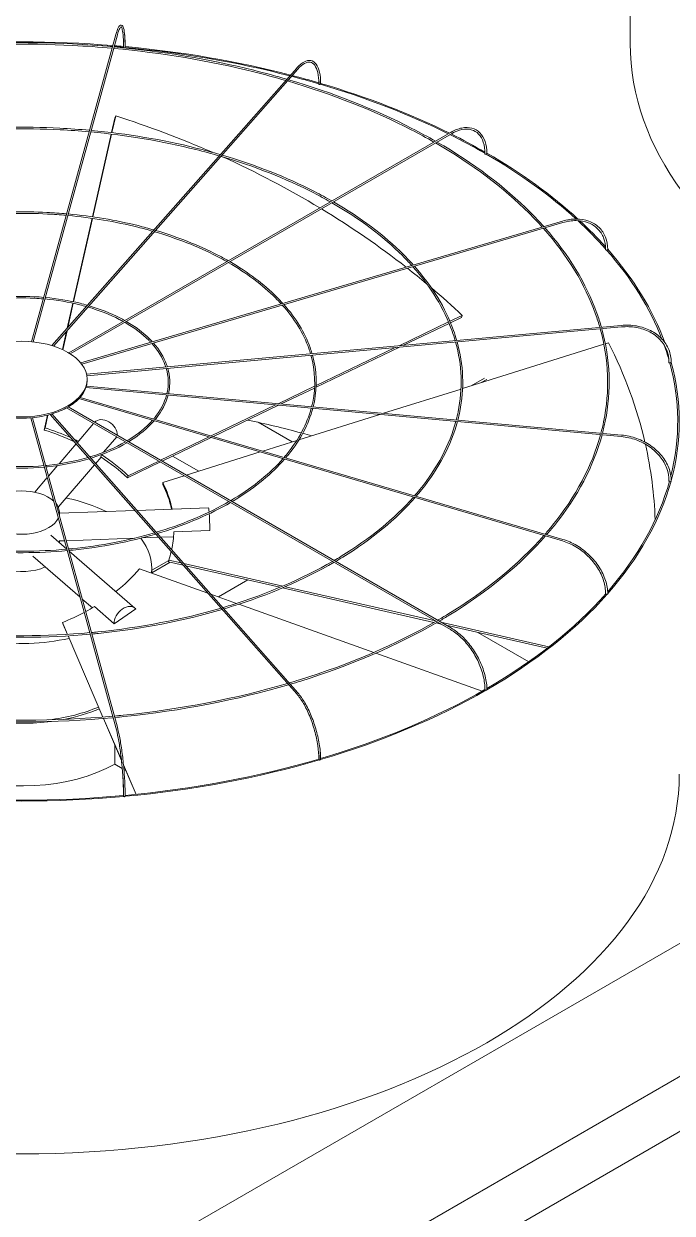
# Model space of a CAD drawing. Header units: millimetres. Extents: x -312439 to 477422, y -331570 to 212570.
# Drawn here: x 448092 to 449127, y 87602 to 89500 of the extents above; entities that cross this region are included whole.
import ezdxf

# ---------------------------------------------------------------- set-up
doc = ezdxf.new("R2010")
doc.units = ezdxf.units.MM

msp = doc.modelspace()

# ---------------------------------------------------------------- linework, layer by layer
at = {"color": 3, "linetype": 'Continuous', "lineweight": 0, "extrusion": (-1.11022e-16, 0.816497, 0.57735)}
for p, q in [((455930.536, 91953.573), (447789.258, 87253.205)), ((448047.334, 87102.205), (456363.548, 91903.573)), ((456112.401, 91846.573), (447972.856, 87147.205)), ((449059.77, 89468.081), (449059.77, 90030.97)), ((448239.141, 89482.439), (448104.673, 88992.271)), ((448241.503, 89481.791), (448107.148, 88992.034)), ((448136.984, 88986.169), (448527.662, 89428.851)), ((448139.549, 88985.373), (448529.498, 89427.23)), ((448238.816, 89352.457), (448232.795, 89325.877)), ((448237.486, 89349.025), (448238.816, 89352.457)), ((448232.257, 89325.941), (448237.486, 89349.025)), ((448163.983, 88974.527), (448773.175, 89326.244)), ((448774.399, 89324.123), (448166.348, 88973.064)), ((448201.827, 89191.596), (448231.713, 89323.54)), ((448232.251, 89323.475), (448202.363, 89191.52)), ((448171.134, 89056.09), (448201.284, 89189.2)), ((448201.82, 89189.123), (448171.661, 89055.976)), ((448183.025, 88958.694), (448951.595, 89184.788)), ((448184.66, 88956.622), (448952.286, 89182.438)), ((448161.619, 89014.083), (448170.593, 89053.7)), ((448171.12, 89053.587), (448162.363, 89014.926)), ((448772.117, 89024.945), (448791.724, 89034.355)), ((448790.393, 89030.923), (448773.094, 89022.62)), ((448790.393, 89030.923), (448791.724, 89034.355)), ((449045.489, 89018.407), (448192.401, 88940.398)), ((449045.712, 89015.968), (448192.859, 88937.98)), ((448690.943, 88985.986), (448769.907, 89023.884)), ((448770.883, 89021.559), (448698.134, 88986.644)), ((448153.863, 88979.84), (448160.491, 89009.103)), ((448161.235, 89009.946), (448154.364, 88979.609)), ((448691.802, 88983.605), (448558.644, 88919.697)), ((448558.762, 88922.547), (448684.612, 88982.947)), ((449017.83, 88988.235), (448792.303, 88917.584)), ((449025.273, 88990.566), (449020.181, 88988.971)), ((449045.489, 88840.977), (448191.332, 88919.084)), ((448192.055, 88921.478), (449045.712, 88843.416)), ((448193.268, 88930.645), (448193.268, 88932.645)), ((448498.203, 88893.483), (448556.267, 88921.35)), ((448556.124, 88918.488), (448503.091, 88893.036)), ((448789.816, 88916.804), (448666.302, 88878.111)), ((448827.334, 88934.198), (448805.975, 88921.867)), ((448821.122, 88926.612), (448830.798, 88932.198)), ((448180.267, 88901.501), (448951.595, 88674.596)), ((448952.286, 88676.946), (448182.105, 88903.514)), ((448773.175, 88533.14), (448160.585, 88886.819)), ((448774.399, 88535.261), (448163.062, 88888.217)), ((448391.039, 88842.051), (448493.898, 88891.417)), ((448498.787, 88890.969), (448394.647, 88840.989)), ((448239.141, 88376.945), (448103.626, 88870.928)), ((448241.503, 88377.593), (448106.105, 88871.151)), ((448124.79, 88851.484), (448130.173, 88875.252)), ((448130.76, 88875.4), (448126.12, 88854.916)), ((448134.239, 88876.326), (448527.662, 88430.533)), ((448136.843, 88877.078), (448529.498, 88432.154)), ((448203.681, 88861.937), (448177.335, 88831.196)), ((448520.358, 88832.391), (448465.973, 88863.79)), ((448660.224, 88876.207), (448531.242, 88835.801)), ((448124.79, 88851.484), (448126.12, 88854.916)), ((448240.474, 88840.695), (448219.349, 88816.046)), ((448310.213, 88803.259), (448387.74, 88840.468)), ((448175.725, 88829.318), (448148.521, 88797.576)), ((448391.349, 88839.406), (448312.855, 88801.734)), ((448527.637, 88834.672), (448473.633, 88817.754)), ((448215.815, 88808.149), (448206.877, 88797.721)), ((448371.338, 88785.708), (448329.633, 88809.786)), ((448469.43, 88816.437), (448351.421, 88779.468)), ((448146.089, 88794.739), (448131.68, 88777.926)), ((448205.268, 88795.843), (448147.3, 88728.206)), ((448310.18, 88800.45), (448257.467, 88775.151)), ((448258.798, 88778.583), (448307.538, 88801.975)), ((448129.756, 88775.68), (448109.699, 88752.278)), ((448257.467, 88775.151), (448258.798, 88778.583)), ((448313.807, 88764.758), (448313.902, 88767.715)), ((448348.245, 88778.473), (448313.902, 88767.715)), ((448386.744, 88727.548), (448272.542, 88723.315)), ((448269.378, 88723.198), (448149.104, 88718.74)), ((448149.104, 88719.784), (448149.104, 88714.41)), ((448331.745, 88689.121), (448388.974, 88691.242)), ((448161.007, 88661.432), (448135.464, 88683.567)), ((448157.429, 88674.803), (448148.423, 88674.47)), ((448149.104, 88674.495), (448149.104, 88671.747)), ((448268.558, 88678.922), (448159.944, 88674.897)), ((448307.189, 88680.354), (448280.462, 88679.363)), ((448331.268, 88681.246), (448310.352, 88680.471)), ((448269.451, 88567.457), (448164.458, 88658.442)), ((448182.181, 88584.576), (448106.508, 88650.153)), ((448323.361, 88643.229), (448296.382, 88627.653)), ((448296.382, 88623.653), (448325.587, 88640.514)), ((448323.29, 88641.038), (448323.386, 88643.995)), ((448346.57, 88635.731), (448323.29, 88641.038)), ((448323.386, 88643.995), (448343.279, 88639.46)), ((448347.369, 88638.527), (448505.538, 88602.472)), ((448500.959, 88600.538), (448350.659, 88634.799)), ((448385.697, 88591.396), (448276.991, 88630.223)), ((448296.382, 88623.297), (448296.382, 88630.547)), ((448449.764, 88612.208), (448403.007, 88585.213)), ((448746.619, 88544.539), (448505.052, 88599.604)), ((448509.596, 88601.547), (448749.352, 88546.894)), ((448201.569, 88567.775), (448185.514, 88581.688)), ((448431.719, 88574.958), (448390.467, 88589.692)), ((448204.844, 88569.73), (448236.64, 88542.177)), ((448236.64, 88542.177), (448270.835, 88565.997)), ((448650.728, 88496.734), (448435.493, 88573.61)), ((448153.797, 88544.406), (448161.917, 88525.491)), ((448155.032, 88541.07), (448153.797, 88544.406)), ((448161.725, 88525.479), (448155.032, 88541.07)), ((448757.877, 88541.972), (448750.143, 88543.735)), ((448757.447, 88545.048), (448930.165, 88505.677)), ((448927.198, 88503.375), (448765.972, 88540.127)), ((448218.33, 88393.624), (448162.751, 88523.088)), ((448162.943, 88523.099), (448218.52, 88393.639)), ((448897.827, 88481.739), (448816.742, 88528.554)), ((448823.785, 88434.923), (448654.099, 88495.53)), ((448248.025, 88324.451), (448219.349, 88391.249)), ((448219.54, 88391.264), (448247.958, 88325.066)), ((448237.424, 88349.145), (448237.424, 88318.469)), ((448249.28, 88311.624), (448237.424, 88318.469)), ((448251.276, 88317.339), (448271.489, 88270.255)), ((448271.3, 88270.235), (448251.333, 88316.745)), ((448254.933, 88308.36), (448251.942, 88310.087))]:
    msp.add_line(p, q, dxfattribs=at)
at = {"color": 3, "linetype": 'Continuous', "lineweight": 0}
for centre, major_axis, ratio, start_param, end_param in [((448089.209, 88865.109), (-1048.768, 0), 0.57735027, 4.57359934, 4.85199434), ((448089.209, 88865.109), (-1046.319, 0), 0.57735027, 4.57364216, 4.63432464), ((450108.538, 89468.081), (-1048.768, 0), 0.57735027, 0, 3.14159265), ((448089.209, 88865.109), (-1046.319, 0), 0.57735027, 4.55682048, 4.57124415), ((448089.209, 88865.109), (-1048.768, 0), 0.57735027, 4.55718579, 4.57120693), ((448252.552, 89461.864), (1.225, -0.004), 0.56474576, 3.14159265, 4.55699194), ((448252.552, 89461.864), (1.225, -0.004), 0.56474576, 4.55699194, 6.12778827), ((448089.209, 88865.109), (-1046.319, 0), 0.57735027, 4.2914666, 4.55448885), ((448252.743, 89462.562), (1.225, 0), 0.57735027, 5.71748689, 6.28318531), ((448089.209, 88865.109), (-1048.768, 0), 0.57735027, 4.29134899, 4.55463788), ((448089.209, 88865.109), (-1046.319, 0), 0.57735027, 4.24262693, 4.28868124), ((448089.209, 88865.109), (-1048.768, 0), 0.57735027, 4.24381435, 4.28857014), ((448564.072, 89403.425), (1.225, -0.01), 0.56597275, 3.14159265, 4.24604342), ((448564.072, 89403.425), (1.225, -0.01), 0.56597275, 4.24604342, 5.81683974), ((448089.209, 88865.109), (-1046.319, 0), 0.57735027, 4.00461262, 4.24016109), ((448564.628, 89404.055), (1.225, 0), 0.57735027, 5.29033196, 6.28318531), ((448089.209, 88865.109), (-1048.768, 0), 0.57735027, 4.00443097, 4.24060103), ((448090.539, 88697.83), (-942.562, 365.4), 0.65992862, 4.64663537, 4.80984928), ((448089.209, 88865.109), (-1046.319, 0), 0.57735027, 3.92863661, 4.00129229), ((448089.209, 88865.109), (-1048.768, 0), 0.57735027, 3.93098858, 4.00111844), ((448090.539, 88697.83), (-942.562, 365.4), 0.65992862, 4.45394149, 4.62923067), ((448829.068, 89292.267), (1.225, -0.016), 0.56830663, 3.14159265, 3.93464288), ((448829.068, 89292.267), (1.225, -0.016), 0.56830663, 3.93464288, 5.50543921), ((448089.209, 88865.109), (-1046.319, 0), 0.57735027, 3.70570419, 3.9258203), ((448829.934, 89292.767), (-1.225, 0), 0.57735027, 1.83263032, 3.14159265), ((448089.209, 88865.109), (-1048.768, 0), 0.57735027, 3.70411228, 3.92650775), ((448090.539, 88697.83), (-942.562, 365.4), 0.65992862, 4.28319099, 4.45112181), ((448089.209, 88865.109), (-1046.319, 0), 0.57735027, 3.61515195, 3.70067928), ((448089.209, 88865.109), (-1048.768, 0), 0.57735027, 3.61992048, 3.69877001), ((449021.598, 89139.272), (-1.225, 0.021), 0.57151893, 0, 0.48093441), ((449021.598, 89139.272), (-1.225, 0.021), 0.57151893, 0.48093441, 2.05173073), ((448089.209, 88865.109), (-1046.319, 0), 0.57735027, 3.3609423, 3.61148113), ((449022.689, 89139.593), (-1.225, 0), 0.57735027, 1.51847105, 3.14159265), ((448089.209, 88865.109), (-1048.768, 0), 0.57735027, 3.35086888, 3.61231471), ((448090.539, 88697.83), (-942.562, 365.4), 0.65992862, 4.23904287, 4.2800546), ((448090.539, 88697.83), (-942.562, 365.4), 0.65992862, 4.15803474, 4.22871948), ((448089.304, 88697.354), (1010.388, -32.497), 0.79709982, 0.20844184, 0.41264052), ((448089.209, 88865.109), (-1046.319, 0), 0.57735027, 3.30554955, 3.34466555), ((449122.817, 88959.416), (-1.225, 0.023), 0.57529521, 0, 0.1678974), ((449122.817, 88959.416), (-1.225, 0.023), 0.57529521, 0.1678974, 1.73869372), ((448089.209, 88865.109), (-1046.319, 0), 0.57735027, 2.9973499, 3.29716571), ((449124.027, 88959.526), (-1.225, 0), 0.57735027, 1.20431179, 3.14159265), ((448089.209, 88865.109), (-1048.768, 0), 0.57735027, 2.98561554, 3.29783032), ((448088.776, 88930.645), (-104.492, 0), 0.57735027, 2.67392209, 2.98094469), ((448088.776, 88930.645), (-104.492, 0), 0.57735027, 2.98808135, 3.14159265), ((448088.776, 88930.645), (-104.492, 0), 0.57735027, 2.35976282, 2.66678542), ((448088.776, 88930.645), (-104.492, 0), 0.57735027, 2.04560356, 2.35262616), ((448088.776, 88930.645), (-104.492, 0), 0.57735027, 1.41728503, 1.72430763), ((448088.776, 88930.645), (-104.492, 0), 0.57735027, 1.73144429, 2.03846689), ((448221.798, 88849.104), (-16.786, 14.386), 0.73180825, 3.6699438, 6.25547108), ((448089.209, 88300.221), (1046.319, 0), 0.57735027, 1.13086203, 1.21917829), ((448089.209, 88694.398), (-226.18, 87.683), 0.65992862, 4.59602029, 4.80984928), ((448090.539, 88697.83), (226.18, -87.683), 0.65992862, 1.48816133, 1.66825663), ((448089.209, 88300.221), (1046.319, 0), 0.57735027, 1.11315293, 1.12829513), ((448090.539, 88697.83), (226.18, -87.683), 0.65992862, 1.43137513, 1.46305029), ((448089.304, 88697.354), (1010.388, -32.497), 0.79709982, 0.05380476, 0.20420122), ((448089.209, 88694.398), (-226.18, 87.683), 0.65992862, 4.15803474, 4.39268064), ((448090.539, 88697.83), (226.18, -87.683), 0.65992862, 1.01644208, 1.25303729), ((448089.209, 88694.398), (242.456, -7.798), 0.79709982, 0.20115917, 0.41264052), ((448089.304, 88697.354), (242.456, -7.798), 0.79709982, 0.18583027, 0.41264052), ((448089.209, 88865.109), (-1046.319, 0), 0.57735027, 2.6752935, 2.98289949), ((448089.209, 88865.109), (-1048.768, 0), 0.57735027, 2.67086857, 2.98332964), ((449122.817, 88770.303), (-1.225, 0.023), 0.57926583, 0, 1.42460911), ((449124.027, 88770.193), (-1.225, 0), 0.57735027, 0.89015252, 3.14159265), ((448089.209, 88719.784), (-59.895, 0), 0.57735027, 3.69756416, 5.76575409), ((448089.209, 88719.784), (-59.895, 0), 0.57735027, 3.02719924, 3.57014533), ((448089.209, 88630.547), (-207.174, 0), 0.57735027, 4.00561733, 4.36390833), ((448387.562, 88705.456), (-0.819, 22.092), 0.05230802, 5.46284956, 6.28318531), ((448089.209, 88719.784), (-59.895, 0), 0.57735027, 0.78539816, 2.89978042), ((448387.562, 88705.456), (-0.819, 22.092), 0.05230802, 4.01155215, 5.31083021), ((448089.304, 88697.354), (242.456, -7.798), 0.79709982, 6.13145768, 6.28093219), ((448089.209, 88630.547), (-207.174, 0), 0.57735027, 3.08204121, 3.55783774), ((448089.304, 88697.354), (242.456, -7.798), 0.79709982, 6.04401129, 6.11604234), ((448089.209, 88660.162), (-59.895, 0), 0.57735027, 1.1079301, 2.23846982), ((448087.973, 88697.734), (-227.492, -84.221), 0.6873805, 2.02158825, 2.2576377), ((448089.209, 88865.109), (-1046.319, 0), 0.57735027, 2.35898226, 2.6687056), ((448089.209, 88865.109), (-1048.768, 0), 0.57735027, 2.35667794, 2.66891462), ((449021.598, 88590.447), (-1.225, 0.021), 0.58304212, 0, 1.10944839), ((449022.689, 88590.126), (-1.225, 0), 0.57735027, 0.57599326, 3.14159265), ((448087.973, 88697.734), (-227.492, -84.221), 0.6873805, 1.60582316, 1.76537716), ((448087.973, 88697.734), (-227.492, -84.221), 0.6873805, 1.7758456, 1.84274406), ((448254.973, 88550.75), (14.478, 16.707), 0.67950023, 6.14949631, 8.84418497), ((448089.209, 88630.547), (-207.174, 0), 0.57735027, 1.30817895, 1.9425337), ((448089.209, 88865.109), (-1046.319, 0), 0.57735027, 2.04376734, 2.35460013), ((448089.209, 88865.109), (-1048.768, 0), 0.57735027, 2.04258502, 2.35459852), ((448829.068, 88437.452), (-1.225, 0.017), 0.58625442, 0, 0.79329185), ((448829.934, 88436.952), (-1.225, 0), 0.57735027, 0.26183399, 3.14159265), ((448089.209, 88506.041), (-207.174, 0), 0.57735027, 1.77816663, 2.202298), ((448089.209, 88506.041), (-212.072, 0), 0.57735027, 1.89063678, 2.19285982), ((448089.209, 88506.041), (-212.072, 0), 0.57735027, 1.3476903, 1.79509044), ((448089.209, 88406.041), (-212.072, 0), 0.57735027, 0.98594125, 2.34464399), ((448089.209, 88865.109), (-1046.319, 0), 0.57735027, 1.72891751, 2.04055715), ((448089.209, 88865.109), (-1048.768, 0), 0.57735027, 1.72854634, 2.04038352), ((448564.072, 88326.294), (-1.225, 0.011), 0.58858829, 0, 0.47632773), ((448564.628, 88325.664), (-1.225, 0), 0.57735027, 0, 3.14159265), ((448089.209, 88302.221), (-1048.768, 0), 0.57735027, 0, 3.14159265), ((448089.209, 88865.109), (-1048.768, 0), 0.57735027, 1.41453598, 1.72626058), ((448089.209, 88865.109), (-1046.319, 0), 0.57735027, 1.41438895, 1.72636573), ((448252.552, 88267.855), (-1.225, 0.004), 0.58981528, 0, 0.15883691), ((448252.743, 88267.157), (-1.225, 0), 0.57735027, 0, 3.14159265)]:
    msp.add_ellipse(centre, major_axis=major_axis, ratio=ratio, start_param=start_param, end_param=end_param, dxfattribs=at)
msp.add_ellipse((448088.776, 88932.645), major_axis=(-104.492, 0), ratio=0.57735027, dxfattribs=at)
for points, knots in [([(448253.968, 89462.562), (448253.968, 89469.376), (448253.762, 89475.442), (448252.951, 89485.515), (448252.353, 89489.512), (448250.746, 89495.199), (448249.844, 89497.26), (448246.704, 89497.721), (448245.71, 89497.131), (448243.506, 89494.789), (448242.276, 89492.171), (448240.358, 89486.646), (448239.749, 89484.655), (448239.141, 89482.439)], [4.71238898, 4.71238898, 4.71238898, 4.71238898, 5.02654825, 5.02654825, 5.34070751, 5.34070751, 5.65486678, 5.65486678, 5.82360284, 5.82360284, 6.1377621, 6.1377621, 6.28318531, 6.28318531, 6.28318531, 6.28318531]), ([(448241.503, 89481.791), (448242.776, 89486.432), (448244.053, 89489.997), (448246.277, 89494.32), (448247.274, 89494.919), (448247.38, 89494.919), (448248.199, 89494.324), (448249.608, 89489.666), (448250.186, 89486.267), (448251.028, 89477.293), (448251.276, 89471.574), (448251.328, 89464.022), (448251.33, 89462.954), (448251.327, 89461.867)], [0, 0, 0, 0, 0.31526689, 0.31526689, 0.60947257, 0.60947257, 0.92674061, 0.92674061, 1.22083726, 1.22083726, 1.53563039, 1.53563039, 1.5863402, 1.5863402, 1.5863402, 1.5863402]), ([(448252.441, 89487.103), (448252.477, 89486.86), (448252.513, 89486.613), (448253.121, 89482.266), (448253.498, 89477.053), (448253.75, 89468.104), (448253.786, 89465.063), (448253.776, 89461.862)], [7.384497053, 7.384497053, 7.384497053, 7.384497053, 7.403952931, 7.403952931, 7.721220971, 7.721220971, 7.869487909, 7.869487909, 7.869487909, 7.869487909]), ([(448233.786, 89462.921), (448212.541, 89464.843), (448191.182, 89466.342), (448094.481, 89471.186), (448018.415, 89469.673), (447943.765, 89462.921)], [3.771589677, 3.771589677, 3.771589677, 3.771589677, 3.840445898, 3.840445898, 4.082391957, 4.082391957, 4.082391957, 4.082391957]), ([(448233.128, 89460.521), (448212.336, 89462.396), (448191.434, 89463.865), (448095.183, 89468.737), (448019.094, 89467.254), (447944.423, 89460.521)], [3.7720633, 3.7720633, 3.7720633, 3.7720633, 3.839550132, 3.839550132, 4.081918334, 4.081918334, 4.081918334, 4.081918334]), ([(448510.21, 89409.077), (448493.482, 89413.95), (448476.5, 89418.534), (448387.825, 89440.618), (448312.486, 89453.241), (448235.606, 89460.296)], [3.459637643, 3.459637643, 3.459637643, 3.459637643, 3.519736913, 3.519736913, 3.769381517, 3.769381517, 3.769381517, 3.769381517]), ([(448512.001, 89411.106), (448494.739, 89416.152), (448477.207, 89420.889), (448388.109, 89443.047), (448312.952, 89455.637), (448236.264, 89462.695)], [3.458315721, 3.458315721, 3.458315721, 3.458315721, 3.520259366, 3.520259366, 3.768912043, 3.768912043, 3.768912043, 3.768912043]), ([(448565.853, 89404.055), (448565.853, 89410.915), (448565.251, 89417.11), (448562.866, 89427.612), (448561.087, 89431.924), (448556.365, 89438.263), (448553.369, 89440.286), (448546.809, 89441.424), (448543.372, 89440.731), (448536.119, 89437.05), (448532.262, 89433.907), (448528.165, 89429.416), (448527.913, 89429.136), (448527.662, 89428.851)], [4.71238898, 4.71238898, 4.71238898, 4.71238898, 5.02654825, 5.02654825, 5.34070751, 5.34070751, 5.65486678, 5.65486678, 5.94845155, 5.94845155, 6.26261081, 6.26261081, 6.28318531, 6.28318531, 6.28318531, 6.28318531]), ([(448529.498, 89427.23), (448533.154, 89431.373), (448536.786, 89434.435), (448543.518, 89438.123), (448546.58, 89438.748), (448551.945, 89437.808), (448554.333, 89436.232), (448558.441, 89430.639), (448560.107, 89426.62), (448562.316, 89416.608), (448562.875, 89410.646), (448562.851, 89403.82), (448562.849, 89403.628), (448562.848, 89403.435)], [6.28318531, 6.28318531, 6.28318531, 6.28318531, 6.59783007, 6.59783007, 6.91209691, 6.91209691, 7.22936495, 7.22936495, 7.54663299, 7.54663299, 7.86046851, 7.86046851, 7.86952551, 7.86952551, 7.86952551, 7.86952551]), ([(448749.037, 89312.308), (448736.858, 89319.291), (448724.347, 89326.08), (448651.948, 89363.258), (448585.594, 89389.43), (448514.596, 89410.344)], [3.145113132, 3.145113132, 3.145113132, 3.145113132, 3.200037836, 3.200037836, 3.455209352, 3.455209352, 3.455209352, 3.455209352]), ([(448746.582, 89310.891), (448734.844, 89317.595), (448722.798, 89324.121), (448650.716, 89361.142), (448584.106, 89387.383), (448512.807, 89408.317)], [3.146975566, 3.146975566, 3.146975566, 3.146975566, 3.199958928, 3.199958928, 3.456525414, 3.456525414, 3.456525414, 3.456525414]), ([(448565.26, 89407.472), (448565.283, 89406.656), (448565.296, 89405.828), (448565.303, 89404.471), (448565.302, 89403.948), (448565.297, 89403.421)], [7.8059806913, 7.8059806913, 7.8059806913, 7.8059806913, 7.8451401512, 7.8451401512, 7.8694167814, 7.8694167814, 7.8694167814, 7.8694167814]), ([(448197.219, 89329.626), (448181.371, 89331.054), (448165.438, 89332.169), (448093.123, 89335.785), (448036.202, 89334.66), (447980.332, 89329.626)], [3.772165081, 3.772165081, 3.772165081, 3.772165081, 3.840593344, 3.840593344, 4.081816553, 4.081816553, 4.081816553, 4.081816553]), ([(448831.158, 89292.767), (448831.158, 89299.668), (448830.214, 89306.048), (448826.48, 89317.162), (448823.687, 89321.897), (448816.493, 89329.177), (448812.099, 89331.72), (448802.229, 89334.326), (448796.763, 89334.394), (448785.306, 89332.118), (448779.31, 89329.767), (448773.28, 89326.305), (448773.227, 89326.275), (448773.175, 89326.244)], [3.14159265, 3.14159265, 3.14159265, 3.14159265, 3.45575192, 3.45575192, 3.76991118, 3.76991118, 4.08269654, 4.08269654, 4.39544819, 4.39544819, 4.70960746, 4.70960746, 4.71238898, 4.71238898, 4.71238898, 4.71238898]), ([(448196.561, 89327.225), (448181.165, 89328.607), (448165.69, 89329.692), (448093.824, 89333.336), (448036.88, 89332.241), (447980.99, 89327.225)], [3.772797592, 3.772797592, 3.772797592, 3.772797592, 3.839399606, 3.839399606, 4.081184042, 4.081184042, 4.081184042, 4.081184042]), ([(448404.092, 89288.832), (448391.834, 89292.391), (448379.395, 89295.743), (448313.199, 89312.234), (448256.697, 89321.705), (448199.039, 89327)], [3.460983159, 3.460983159, 3.460983159, 3.460983159, 3.519648571, 3.519648571, 3.769222865, 3.769222865, 3.769222865, 3.769222865]), ([(448405.883, 89290.862), (448393.091, 89294.593), (448380.101, 89298.098), (448313.482, 89314.662), (448257.163, 89324.1), (448199.697, 89329.4)], [3.459218713, 3.459218713, 3.459218713, 3.459218713, 3.520344822, 3.520344822, 3.768597722, 3.768597722, 3.768597722, 3.768597722]), ([(448774.399, 89324.123), (448780.149, 89327.443), (448785.874, 89329.684), (448796.672, 89331.824), (448801.738, 89331.725), (448810.741, 89329.27), (448814.687, 89326.921), (448821.178, 89320.148), (448823.72, 89315.714), (448827.1, 89305.126), (448827.932, 89298.976), (448827.843, 89292.284)], [1.57079633, 1.57079633, 1.57079633, 1.57079633, 1.88806437, 1.88806437, 2.20533241, 2.20533241, 2.52260045, 2.52260045, 2.83986849, 2.83986849, 3.15713653, 3.15713653, 3.15713653, 3.15713653]), ([(448919.328, 89175.296), (448912.695, 89182.696), (448905.764, 89190.008), (448857.544, 89238.197), (448807.135, 89276.053), (448749.04, 89309.482)], [2.833719703, 2.833719703, 2.833719703, 2.833719703, 2.880073873, 2.880073873, 3.143270218, 3.143270218, 3.143270218, 3.143270218]), ([(448921.929, 89176.061), (448915.052, 89183.769), (448907.854, 89191.38), (448859.448, 89239.772), (448809.263, 89277.53), (448751.491, 89310.897)], [2.831913395, 2.831913395, 2.831913395, 2.831913395, 2.879924499, 2.879924499, 3.141418031, 3.141418031, 3.141418031, 3.141418031]), ([(448581.307, 89215.47), (448572.801, 89220.31), (448564.08, 89225.025), (448510.287, 89252.654), (448460.252, 89272.359), (448406.69, 89288.074)], [3.148849473, 3.148849473, 3.148849473, 3.148849473, 3.199944541, 3.199944541, 3.456834427, 3.456834427, 3.456834427, 3.456834427]), ([(448583.764, 89216.888), (448574.815, 89222.005), (448565.629, 89226.984), (448511.519, 89254.77), (448461.739, 89274.407), (448408.479, 89290.101)], [3.146361804, 3.146361804, 3.146361804, 3.146361804, 3.200049713, 3.200049713, 3.455080387, 3.455080387, 3.455080387, 3.455080387]), ([(448711.085, 89114.036), (448706.325, 89119.319), (448701.362, 89124.542), (448665.384, 89160.494), (448627.472, 89188.946), (448583.768, 89214.062)], [2.83591825, 2.83591825, 2.83591825, 2.83591825, 2.880098074, 2.880098074, 3.143909361, 3.143909361, 3.143909361, 3.143909361]), ([(448713.69, 89114.803), (448708.683, 89120.392), (448703.452, 89125.913), (448667.287, 89162.069), (448629.6, 89190.424), (448586.219, 89215.477)], [2.833499431, 2.833499431, 2.833499431, 2.833499431, 2.879899034, 2.879899034, 3.141439875, 3.141439875, 3.141439875, 3.141439875]), ([(448160.665, 89196.375), (448150.209, 89197.31), (448139.698, 89198.041), (448091.761, 89200.43), (448053.98, 89199.693), (448016.887, 89196.375)], [3.773286698, 3.773286698, 3.773286698, 3.773286698, 3.840886477, 3.840886477, 4.080694936, 4.080694936, 4.080694936, 4.080694936]), ([(448160.006, 89193.974), (448150.003, 89194.864), (448139.95, 89195.565), (448092.462, 89197.981), (448054.658, 89197.273), (448017.545, 89193.974)], [3.774238416, 3.774238416, 3.774238416, 3.774238416, 3.839097695, 3.839097695, 4.079743218, 4.079743218, 4.079743218, 4.079743218]), ([(448298.004, 89168.623), (448290.207, 89170.872), (448282.301, 89172.996), (448238.576, 89183.893), (448200.917, 89190.212), (448162.485, 89193.75)], [3.463595352, 3.463595352, 3.463595352, 3.463595352, 3.51947091, 3.51947091, 3.768879274, 3.768879274, 3.768879274, 3.768879274]), ([(448299.797, 89170.654), (448291.464, 89173.074), (448283.007, 89175.35), (448238.86, 89186.322), (448201.383, 89192.608), (448163.143, 89196.149)], [3.46094335, 3.46094335, 3.46094335, 3.46094335, 3.520514255, 3.520514255, 3.7679441, 3.7679441, 3.7679441, 3.7679441]), ([(449023.914, 89139.593), (449023.914, 89146.522), (449022.716, 89153.121), (449018.015, 89164.998), (449014.51, 89170.273), (449005.548, 89178.94), (449000.094, 89182.33), (448987.81, 89186.895), (448980.983, 89188.071), (448966.631, 89188.122), (448959.107, 89186.998), (448951.595, 89184.788)], [4.71238898, 4.71238898, 4.71238898, 4.71238898, 5.02654825, 5.02654825, 5.34070751, 5.34070751, 5.65486678, 5.65486678, 5.96902604, 5.96902604, 6.28318531, 6.28318531, 6.28318531, 6.28318531]), ([(448952.286, 89182.438), (448959.549, 89184.575), (448966.797, 89185.642), (448980.534, 89185.55), (448987.019, 89184.391), (448998.587, 89179.991), (449003.67, 89176.752), (449011.967, 89168.52), (449015.183, 89163.526), (449019.444, 89152.234), (449020.486, 89145.937), (449020.374, 89139.293)], [6.28318531, 6.28318531, 6.28318531, 6.28318531, 6.60045335, 6.60045335, 6.91772139, 6.91772139, 7.23498943, 7.23498943, 7.55225747, 7.55225747, 7.86952551, 7.86952551, 7.86952551, 7.86952551]), ([(448416.069, 89120.069), (448410.784, 89123.054), (448405.376, 89125.968), (448369.867, 89144.207), (448336.417, 89157.374), (448300.604, 89167.867)], [3.152476318, 3.152476318, 3.152476318, 3.152476318, 3.199914714, 3.199914714, 3.457374967, 3.457374967, 3.457374967, 3.457374967]), ([(448418.529, 89121.49), (448412.8, 89124.751), (448406.926, 89127.927), (448371.099, 89146.323), (448337.905, 89159.422), (448302.393, 89169.894)], [3.148732281, 3.148732281, 3.148732281, 3.148732281, 3.200072384, 3.200072384, 3.454746323, 3.454746323, 3.454746323, 3.454746323]), ([(449011.322, 89015.283), (449009.3, 89022.364), (449007.033, 89029.423), (448987.568, 89083.921), (448959.442, 89130.084), (448921.131, 89173.273)], [2.519571261, 2.519571261, 2.519571261, 2.519571261, 2.559550642, 2.559550642, 2.829500903, 2.829500903, 2.829500903, 2.829500903]), ([(449013.805, 89015.51), (449011.691, 89022.951), (449009.308, 89030.367), (448989.683, 89085.068), (448961.701, 89131.037), (448923.727, 89174.037)], [2.518738954, 2.518738954, 2.518738954, 2.518738954, 2.560443172, 2.560443172, 2.827714195, 2.827714195, 2.827714195, 2.827714195]), ([(448502.87, 89052.785), (448499.976, 89055.963), (448496.971, 89059.109), (448473.233, 89082.827), (448447.832, 89101.868), (448418.536, 89118.665)], [2.840166791, 2.840166791, 2.840166791, 2.840166791, 2.880145835, 2.880145835, 3.145067211, 3.145067211, 3.145067211, 3.145067211]), ([(448505.48, 89053.553), (448502.336, 89057.036), (448499.062, 89060.48), (448475.136, 89084.403), (448449.96, 89103.345), (448420.987, 89120.08)], [2.836508955, 2.836508955, 2.836508955, 2.836508955, 2.879847671, 2.879847671, 3.141363941, 3.141363941, 3.141363941, 3.141363941]), ([(448780.507, 88994.176), (448779.062, 88999.167), (448777.455, 89004.143), (448762.943, 89044.805), (448741.765, 89079.531), (448712.894, 89112.015)], [2.521788299, 2.521788299, 2.521788299, 2.521788299, 2.55939978, 2.55939978, 2.830291828, 2.830291828, 2.830291828, 2.830291828]), ([(448782.991, 88994.403), (448781.453, 88999.755), (448779.729, 89005.088), (448765.058, 89045.952), (448744.024, 89080.484), (448715.49, 89112.779)], [2.520659116, 2.520659116, 2.520659116, 2.520659116, 2.560589234, 2.560589234, 2.827907762, 2.827907762, 2.827907762, 2.827907762]), ([(448124.11, 89063.123), (448119.047, 89063.566), (448113.959, 89063.914), (448090.4, 89065.076), (448071.758, 89064.725), (448053.442, 89063.123)], [3.776630452, 3.776630452, 3.776630452, 3.776630452, 3.841752063, 3.841752063, 4.077351182, 4.077351182, 4.077351182, 4.077351182]), ([(448123.451, 89060.722), (448118.842, 89061.12), (448114.212, 89061.438), (448091.102, 89062.626), (448072.437, 89062.305), (448054.1, 89060.722)], [3.778551419, 3.778551419, 3.778551419, 3.778551419, 3.838185012, 3.838185012, 4.075430215, 4.075430215, 4.075430215, 4.075430215]), ([(448191.912, 89048.409), (448188.58, 89049.351), (448185.209, 89050.248), (448163.955, 89055.553), (448145.137, 89058.72), (448125.93, 89060.5)], [3.471418325, 3.471418325, 3.471418325, 3.471418325, 3.518930063, 3.518930063, 3.767850767, 3.767850767, 3.767850767, 3.767850767]), ([(448193.709, 89050.444), (448189.838, 89051.554), (448185.914, 89052.602), (448164.238, 89057.981), (448145.603, 89061.116), (448126.588, 89062.899)], [3.466082688, 3.466082688, 3.466082688, 3.466082688, 3.521010964, 3.521010964, 3.765995554, 3.765995554, 3.765995554, 3.765995554]), ([(448253.289, 89026.088), (448250.783, 89027.495), (448248.223, 89028.869), (448230.681, 89037.876), (448214.07, 89044.436), (448196.308, 89049.687)], [3.15578841, 3.15578841, 3.15578841, 3.15578841, 3.200131949, 3.200131949, 3.453750875, 3.453750875, 3.453750875, 3.453750875]), ([(448549.698, 88973.07), (448548.832, 88975.987), (448547.882, 88978.895), (448538.323, 89005.721), (448524.104, 89028.998), (448504.688, 89050.766)], [2.526062853, 2.526062853, 2.526062853, 2.526062853, 2.559096419, 2.559096419, 2.831723129, 2.831723129, 2.831723129, 2.831723129]), ([(448552.185, 88973.298), (448551.222, 88976.574), (448550.155, 88979.84), (448540.437, 89006.868), (448526.363, 89029.951), (448507.286, 89051.531)], [2.5243135, 2.5243135, 2.5243135, 2.5243135, 2.560878912, 2.560878912, 2.828143092, 2.828143092, 2.828143092, 2.828143092]), ([(448250.817, 89024.661), (448248.764, 89025.796), (448246.674, 89026.91), (448229.448, 89035.76), (448212.583, 89042.388), (448194.518, 89047.66)], [3.163350536, 3.163350536, 3.163350536, 3.163350536, 3.199816759, 3.199816759, 3.458993739, 3.458993739, 3.458993739, 3.458993739]), ([(448294.632, 88991.526), (448293.619, 88992.605), (448292.581, 88993.675), (448281.083, 89005.16), (448268.193, 89014.789), (448253.302, 89023.267)], [2.852936139, 2.852936139, 2.852936139, 2.852936139, 2.880283876, 2.880283876, 3.148538696, 3.148538696, 3.148538696, 3.148538696]), ([(448297.258, 88992.299), (448295.985, 88993.679), (448294.672, 88995.047), (448282.986, 89006.736), (448270.321, 89016.267), (448255.756, 89024.684)], [2.84544614, 2.84544614, 2.84544614, 2.84544614, 2.879690294, 2.879690294, 3.141137935, 3.141137935, 3.141137935, 3.141137935]), ([(449013.049, 88846.403), (449014.655, 88852.474), (449016.081, 88858.56), (449027.382, 88913.898), (449025.585, 88963.922), (449011.997, 89012.885)], [2.204619764, 2.204619764, 2.204619764, 2.204619764, 2.238829514, 2.238829514, 2.515060108, 2.515060108, 2.515060108, 2.515060108]), ([(449015.522, 88846.177), (449017.207, 88852.577), (449018.693, 88858.994), (449029.799, 88914.489), (449027.94, 88964.343), (449014.476, 89013.111)], [2.205366155, 2.205366155, 2.205366155, 2.205366155, 2.241163262, 2.241163262, 2.514260549, 2.514260549, 2.514260549, 2.514260549]), ([(449125.252, 88959.526), (449125.252, 88966.471), (449123.92, 88973.301), (449118.725, 88986.043), (449114.863, 88991.953), (449105.006, 89002.268), (449099.013, 89006.671), (449085.495, 89013.554), (449077.972, 89016.033), (449062.127, 89018.84), (449053.807, 89019.168), (449045.489, 89018.407)], [4.71238898, 4.71238898, 4.71238898, 4.71238898, 5.02654825, 5.02654825, 5.34070751, 5.34070751, 5.65486678, 5.65486678, 5.96902604, 5.96902604, 6.28318531, 6.28318531, 6.28318531, 6.28318531]), ([(449045.712, 89015.968), (449053.774, 89016.705), (449061.83, 89016.375), (449077.123, 89013.622), (449084.356, 89011.2), (449097.28, 89004.518), (449102.967, 89000.26), (449112.241, 88990.346), (449115.828, 88984.692), (449120.566, 88972.541), (449121.717, 88966.045), (449121.593, 88959.439)], [6.28318531, 6.28318531, 6.28318531, 6.28318531, 6.60045335, 6.60045335, 6.91772139, 6.91772139, 7.23498943, 7.23498943, 7.55225747, 7.55225747, 7.86952551, 7.86952551, 7.86952551, 7.86952551]), ([(448784.732, 88867.281), (448785.917, 88871.85), (448786.967, 88876.431), (448795.237, 88917.892), (448793.813, 88955.361), (448783.667, 88992.005)], [2.20754654, 2.20754654, 2.20754654, 2.20754654, 2.241548585, 2.241548585, 2.514698228, 2.514698228, 2.514698228, 2.514698228]), ([(448318.864, 88951.962), (448318.594, 88952.805), (448318.31, 88953.647), (448313.704, 88966.635), (448306.443, 88978.464), (448296.48, 88989.517)], [2.538956365, 2.538956365, 2.538956365, 2.538956365, 2.558172992, 2.558172992, 2.836025224, 2.836025224, 2.836025224, 2.836025224]), ([(448321.361, 88952.19), (448320.985, 88953.392), (448320.581, 88954.59), (448315.817, 88967.784), (448308.702, 88979.418), (448299.081, 88990.282)], [2.535128932, 2.535128932, 2.535128932, 2.535128932, 2.561728893, 2.561728893, 2.828841782, 2.828841782, 2.828841782, 2.828841782]), ([(448782.26, 88867.507), (448783.366, 88871.747), (448784.356, 88875.996), (448792.82, 88917.301), (448791.457, 88954.94), (448781.188, 88991.779)], [2.206572109, 2.206572109, 2.206572109, 2.206572109, 2.238438586, 2.238438586, 2.515769314, 2.515769314, 2.515769314, 2.515769314]), ([(448551.454, 88888.613), (448552.07, 88891.036), (448552.629, 88893.463), (448558.255, 88920.736), (448557.332, 88945.973), (448550.391, 88970.674)], [2.210316481, 2.210316481, 2.210316481, 2.210316481, 2.237655596, 2.237655596, 2.51702204, 2.51702204, 2.51702204, 2.51702204]), ([(448553.923, 88888.387), (448554.617, 88891.139), (448555.238, 88893.898), (448560.671, 88921.327), (448559.686, 88946.395), (448552.871, 88970.901)], [2.211718384, 2.211718384, 2.211718384, 2.211718384, 2.242315601, 2.242315601, 2.515402874, 2.515402874, 2.515402874, 2.515402874]), ([(448320.628, 88909.721), (448320.77, 88910.325), (448320.905, 88910.93), (448323.691, 88924.171), (448323.206, 88937.006), (448319.591, 88949.569)], [2.221614787, 2.221614787, 2.221614787, 2.221614787, 2.235297735, 2.235297735, 2.520800805, 2.520800805, 2.520800805, 2.520800805]), ([(448323.091, 88909.495), (448323.306, 88910.43), (448323.505, 88911.366), (448326.105, 88924.762), (448325.559, 88937.428), (448322.074, 88949.796)], [2.224061215, 2.224061215, 2.224061215, 2.224061215, 2.244587809, 2.244587809, 2.517487833, 2.517487833, 2.517487833, 2.517487833]), ([(448299.303, 88869.037), (448299.712, 88869.522), (448300.116, 88870.009), (448310.057, 88882.174), (448316.64, 88894.617), (448320.026, 88907.316)], [1.903307061, 1.903307061, 1.903307061, 1.903307061, 1.915350543, 1.915350543, 2.203452943, 2.203452943, 2.203452943, 2.203452943]), ([(448301.865, 88868.283), (448302.365, 88868.886), (448302.857, 88869.492), (448312.674, 88881.799), (448319.155, 88894.294), (448322.5, 88907.09)], [1.909987851, 1.909987851, 1.909987851, 1.909987851, 1.924618049, 1.924618049, 2.206425781, 2.206425781, 2.206425781, 2.206425781]), ([(448507.524, 88807.783), (448509.158, 88809.677), (448510.752, 88811.581), (448531.034, 88836.55), (448544.034, 88861.113), (448550.823, 88886.211)], [1.894116328, 1.894116328, 1.894116328, 1.894116328, 1.917671716, 1.917671716, 2.201274894, 2.201274894, 2.201274894, 2.201274894]), ([(448510.102, 88807.025), (448511.823, 88809.037), (448513.5, 88811.062), (448533.654, 88836.175), (448546.553, 88860.791), (448553.299, 88885.985)], [1.897570624, 1.897570624, 1.897570624, 1.897570624, 1.922320382, 1.922320382, 2.202808492, 2.202808492, 2.202808492, 2.202808492]), ([(448256.811, 88834.091), (448257.413, 88834.449), (448258.012, 88834.808), (448274.186, 88844.634), (448287.347, 88855.4), (448297.548, 88867)], [1.585149833, 1.585149833, 1.585149833, 1.585149833, 1.596233634, 1.596233634, 1.886390456, 1.886390456, 1.886390456, 1.886390456]), ([(448259.239, 88832.689), (448259.862, 88833.065), (448260.482, 88833.443), (448276.706, 88843.448), (448289.902, 88854.398), (448300.135, 88866.239)], [1.592315094, 1.592315094, 1.592315094, 1.592315094, 1.603748231, 1.603748231, 1.893388943, 1.893388943, 1.893388943, 1.893388943]), ([(448715.734, 88746.533), (448718.602, 88749.832), (448721.391, 88753.154), (448752.012, 88790.927), (448771.429, 88827.61), (448781.62, 88865.106)], [1.891059564, 1.891059564, 1.891059564, 1.891059564, 1.918447026, 1.918447026, 2.200552897, 2.200552897, 2.200552897, 2.200552897]), ([(448718.317, 88745.774), (448721.271, 88749.191), (448724.141, 88752.633), (448754.633, 88790.552), (448773.949, 88827.288), (448784.096, 88864.88)], [1.893387733, 1.893387733, 1.893387733, 1.893387733, 1.921549455, 1.921549455, 2.201585872, 2.201585872, 2.201585872, 2.201585872]), ([(448923.91, 88685.293), (448928.025, 88690.009), (448932.021, 88694.76), (448972.979, 88745.336), (448998.809, 88794.125), (449012.404, 88844.003)], [1.889456602, 1.889456602, 1.889456602, 1.889456602, 1.918834976, 1.918834976, 2.200108517, 2.200108517, 2.200108517, 2.200108517]), ([(448926.495, 88684.533), (448930.696, 88689.367), (448934.772, 88694.239), (448975.601, 88744.962), (449001.329, 88793.803), (449014.881, 88843.776)], [1.891212574, 1.891212574, 1.891212574, 1.891212574, 1.921163042, 1.921163042, 2.200887841, 2.200887841, 2.200887841, 2.200887841]), ([(449045.489, 88840.977), (449053.551, 88840.24), (449061.614, 88838.436), (449076.936, 88832.876), (449084.192, 88829.121), (449097.165, 88820.04), (449102.88, 88814.717), (449112.203, 88803.046), (449115.809, 88796.701), (449120.566, 88783.631), (449121.717, 88776.908), (449121.593, 88770.326)], [0, 0, 0, 0, 0.31726804, 0.31726804, 0.63453608, 0.63453608, 0.95180412, 0.95180412, 1.26907216, 1.26907216, 1.5863402, 1.5863402, 1.5863402, 1.5863402]), ([(449125.252, 88770.193), (449125.252, 88777.137), (449123.921, 88784.193), (449118.746, 88797.832), (449114.903, 88804.414), (449105.095, 88816.472), (449099.13, 88821.946), (449085.661, 88831.267), (449078.159, 88835.113), (449062.342, 88840.807), (449054.03, 88842.656), (449045.712, 88843.416)], [4.71238898, 4.71238898, 4.71238898, 4.71238898, 5.02654825, 5.02654825, 5.34070751, 5.34070751, 5.65486678, 5.65486678, 5.96902604, 5.96902604, 6.28318531, 6.28318531, 6.28318531, 6.28318531]), ([(448197.363, 88808.502), (448198.053, 88808.71), (448198.742, 88808.92), (448219.621, 88815.375), (448238.202, 88823.336), (448254.379, 88832.667)], [1.267045676, 1.267045676, 1.267045676, 1.267045676, 1.27702015, 1.27702015, 1.570336557, 1.570336557, 1.570336557, 1.570336557]), ([(448199.144, 88806.483), (448199.894, 88806.712), (448200.641, 88806.943), (448221.765, 88813.567), (448240.511, 88821.706), (448256.824, 88831.255)], [1.272186296, 1.272186296, 1.272186296, 1.272186296, 1.282962347, 1.282962347, 1.577666055, 1.577666055, 1.577666055, 1.577666055]), ([(448127.018, 88794.92), (448127.669, 88794.982), (448128.319, 88795.046), (448151.831, 88797.408), (448174.091, 88801.678), (448194.775, 88807.732)], [0.949238609, 0.949238609, 0.949238609, 0.949238609, 0.957681574, 0.957681574, 1.254620941, 1.254620941, 1.254620941, 1.254620941]), ([(448127.675, 88792.522), (448128.547, 88792.606), (448129.418, 88792.693), (448153.32, 88795.16), (448175.736, 88799.53), (448196.563, 88805.706)], [0.951064936, 0.951064936, 0.951064936, 0.951064936, 0.962301991, 0.962301991, 1.259854639, 1.259854639, 1.259854639, 1.259854639]), ([(448216.103, 88812.198), (448216.086, 88812.044), (448216.067, 88811.892), (448215.886, 88810.59), (448215.604, 88809.512), (448215.227, 88808.539)], [25.28971129, 25.28971129, 25.28971129, 25.28971129, 25.51327082, 25.51327082, 27.21415767, 27.21415767, 27.21415767, 27.21415767]), ([(448422.052, 88738.689), (448424.255, 88739.98), (448426.435, 88741.283), (448459.401, 88761.385), (448485.474, 88782.733), (448505.753, 88805.751)], [1.577975631, 1.577975631, 1.577975631, 1.577975631, 1.598113062, 1.598113062, 1.885671956, 1.885671956, 1.885671956, 1.885671956]), ([(448424.49, 88737.282), (448426.711, 88738.592), (448428.909, 88739.915), (448461.923, 88760.199), (448488.032, 88781.731), (448508.343, 88804.989)], [1.581619842, 1.581619842, 1.581619842, 1.581619842, 1.601882376, 1.601882376, 1.889205457, 1.889205457, 1.889205457, 1.889205457]), ([(448052.352, 88792.291), (448053.229, 88792.212), (448054.106, 88792.135), (448078.235, 88790.119), (448101.987, 88790.196), (448125.199, 88792.291)], [0.630366287, 0.630366287, 0.630366287, 0.630366287, 0.641648359, 0.641648359, 0.94043004, 0.94043004, 0.94043004, 0.94043004]), ([(448053.011, 88794.691), (448053.48, 88794.649), (448053.95, 88794.608), (448077.627, 88792.583), (448101.355, 88792.625), (448124.54, 88794.691)], [0.632258371, 0.632258371, 0.632258371, 0.632258371, 0.638337859, 0.638337859, 0.938537956, 0.938537956, 0.938537956, 0.938537956]), ([(448303.451, 88688.292), (448305.76, 88688.98), (448308.059, 88689.679), (448350.477, 88702.839), (448387.418, 88718.692), (448419.611, 88737.27)], [1.261848076, 1.261848076, 1.261848076, 1.261848076, 1.278507505, 1.278507505, 1.570566343, 1.570566343, 1.570566343, 1.570566343]), ([(448305.236, 88686.269), (448307.604, 88686.979), (448309.96, 88687.7), (448352.622, 88701.031), (448389.728, 88717.062), (448422.058, 88735.857)], [1.264451017, 1.264451017, 1.264451017, 1.264451017, 1.281488092, 1.281488092, 1.574251683, 1.574251683, 1.574251683, 1.574251683]), ([(448587.286, 88643.291), (448591.095, 88645.511), (448594.86, 88647.757), (448644.616, 88678.136), (448683.602, 88710.066), (448713.957, 88744.503)], [1.575583148, 1.575583148, 1.575583148, 1.575583148, 1.598741205, 1.598741205, 1.885432931, 1.885432931, 1.885432931, 1.885432931]), ([(448589.728, 88641.881), (448593.554, 88644.122), (448597.335, 88646.389), (448647.139, 88676.95), (448686.161, 88709.065), (448716.548, 88743.741)], [1.578026357, 1.578026357, 1.578026357, 1.578026357, 1.601256762, 1.601256762, 1.887796271, 1.887796271, 1.887796271, 1.887796271]), ([(448163.573, 88661.668), (448165.571, 88661.855), (448167.568, 88662.049), (448215.178, 88666.865), (448259.589, 88675.415), (448300.86, 88687.525)], [0.945863763, 0.945863763, 0.945863763, 0.945863763, 0.95883914, 0.95883914, 1.255627672, 1.255627672, 1.255627672, 1.255627672]), ([(448164.231, 88659.269), (448166.45, 88659.478), (448168.667, 88659.696), (448216.667, 88664.617), (448261.235, 88673.267), (448302.649, 88685.499)], [0.946791669, 0.946791669, 0.946791669, 0.946791669, 0.961156725, 0.961156725, 1.25825401, 1.25825401, 1.25825401, 1.25825401]), ([(448752.48, 88547.916), (448757.91, 88551.074), (448763.272, 88554.269), (448829.816, 88594.924), (448881.702, 88637.423), (448922.129, 88683.264)], [1.574326589, 1.574326589, 1.574326589, 1.574326589, 1.599055591, 1.599055591, 1.885237716, 1.885237716, 1.885237716, 1.885237716]), ([(448754.924, 88546.505), (448760.37, 88549.684), (448765.748, 88552.901), (448832.338, 88593.738), (448884.261, 88636.422), (448924.721, 88682.501)], [1.576164321, 1.576164321, 1.576164321, 1.576164321, 1.600943265, 1.600943265, 1.88701346, 1.88701346, 1.88701346, 1.88701346]), ([(448951.595, 88674.596), (448958.857, 88672.459), (448966.131, 88669.255), (448979.964, 88661.023), (448986.521, 88655.998), (448998.252, 88644.633), (449003.425, 88638.296), (449011.867, 88624.954), (449015.134, 88617.951), (449019.444, 88603.993), (449020.486, 88597.042), (449020.374, 88590.468)], [0, 0, 0, 0, 0.31726804, 0.31726804, 0.63453608, 0.63453608, 0.95180412, 0.95180412, 1.26907216, 1.26907216, 1.5863402, 1.5863402, 1.5863402, 1.5863402]), ([(449023.914, 88590.126), (449023.914, 88597.055), (449022.717, 88604.313), (449018.068, 88618.793), (449014.616, 88626.013), (449005.799, 88639.728), (449000.435, 88646.221), (448988.312, 88657.858), (448981.556, 88663), (448967.298, 88671.44), (448959.798, 88674.736), (448952.286, 88676.946)], [4.71238898, 4.71238898, 4.71238898, 4.71238898, 5.02654825, 5.02654825, 5.34070751, 5.34070751, 5.65486678, 5.65486678, 5.96902604, 5.96902604, 6.28318531, 6.28318531, 6.28318531, 6.28318531]), ([(448015.798, 88659.04), (448017.573, 88658.879), (448019.35, 88658.724), (448067.691, 88654.661), (448115.271, 88654.818), (448161.754, 88659.04)], [0.629347255, 0.629347255, 0.629347255, 0.629347255, 0.640828535, 0.640828535, 0.941449071, 0.941449071, 0.941449071, 0.941449071]), ([(448016.456, 88661.44), (448017.825, 88661.317), (448019.194, 88661.197), (448067.083, 88657.125), (448114.639, 88657.246), (448161.095, 88661.44)], [0.630291706, 0.630291706, 0.630291706, 0.630291706, 0.639167998, 0.639167998, 0.940504621, 0.940504621, 0.940504621, 0.940504621]), ([(448409.537, 88568.084), (448413.467, 88569.25), (448417.378, 88570.437), (448481.333, 88590.304), (448536.633, 88614.049), (448584.842, 88641.874)], [1.260112578, 1.260112578, 1.260112578, 1.260112578, 1.279004431, 1.279004431, 1.570642983, 1.570642983, 1.570642983, 1.570642983]), ([(448411.324, 88566.059), (448415.311, 88567.248), (448419.279, 88568.458), (448483.479, 88588.495), (448538.944, 88612.418), (448587.291, 88640.46)], [1.261855173, 1.261855173, 1.261855173, 1.261855173, 1.280993608, 1.280993608, 1.573104483, 1.573104483, 1.573104483, 1.573104483]), ([(448200.127, 88528.417), (448203.474, 88528.728), (448206.817, 88529.052), (448278.525, 88536.322), (448345.088, 88549.152), (448406.945, 88567.319)], [0.944736348, 0.944736348, 0.944736348, 0.944736348, 0.959225727, 0.959225727, 1.25596384, 1.25596384, 1.25596384, 1.25596384]), ([(448200.785, 88526.018), (448204.353, 88526.351), (448207.915, 88526.699), (448280.014, 88534.075), (448346.733, 88547.004), (448408.734, 88565.292)], [0.945358255, 0.945358255, 0.945358255, 0.945358255, 0.960772431, 0.960772431, 1.257716852, 1.257716852, 1.257716852, 1.257716852]), ([(448515.591, 88447.913), (448521.153, 88449.559), (448526.686, 88451.238), (448612.173, 88477.809), (448685.818, 88509.438), (448750.034, 88546.5)], [1.259205702, 1.259205702, 1.259205702, 1.259205702, 1.279253109, 1.279253109, 1.570621219, 1.570621219, 1.570621219, 1.570621219]), ([(448517.378, 88445.888), (448522.997, 88447.557), (448528.587, 88449.258), (448614.318, 88476), (448688.129, 88507.807), (448752.483, 88545.086)], [1.260515466, 1.260515466, 1.260515466, 1.260515466, 1.280745787, 1.280745787, 1.572469242, 1.572469242, 1.572469242, 1.572469242]), ([(447979.243, 88525.79), (447981.917, 88525.547), (447984.594, 88525.312), (448057.147, 88519.202), (448128.555, 88519.44), (448198.308, 88525.79)], [0.629005431, 0.629005431, 0.629005431, 0.629005431, 0.64055333, 0.64055333, 0.941790896, 0.941790896, 0.941790896, 0.941790896]), ([(447979.902, 88528.19), (447982.169, 88527.984), (447984.438, 88527.785), (448056.539, 88521.666), (448127.923, 88521.868), (448197.65, 88528.19)], [0.629634706, 0.629634706, 0.629634706, 0.629634706, 0.639445125, 0.639445125, 0.941161621, 0.941161621, 0.941161621, 0.941161621]), ([(448773.175, 88533.14), (448778.924, 88529.82), (448784.696, 88525.425), (448795.681, 88514.917), (448800.893, 88508.807), (448810.224, 88495.49), (448814.341, 88488.285), (448821.063, 88473.508), (448823.666, 88465.94), (448827.102, 88451.21), (448827.932, 88444.052), (448827.843, 88437.468)], [4.71238898, 4.71238898, 4.71238898, 4.71238898, 5.02965702, 5.02965702, 5.34692506, 5.34692506, 5.6641931, 5.6641931, 5.98146114, 5.98146114, 6.29872918, 6.29872918, 6.29872918, 6.29872918]), ([(448831.158, 88436.952), (448831.158, 88443.852), (448830.213, 88451.271), (448826.539, 88466.45), (448823.81, 88474.207), (448816.835, 88489.32), (448812.59, 88496.673), (448802.99, 88510.27), (448797.636, 88516.511), (448786.328, 88527.283), (448780.375, 88531.811), (448774.399, 88535.261)], [0, 0, 0, 0, 0.31415927, 0.31415927, 0.62831853, 0.62831853, 0.9424778, 0.9424778, 1.25663706, 1.25663706, 1.57079633, 1.57079633, 1.57079633, 1.57079633]), ([(448236.67, 88395.211), (448241.368, 88395.646), (448246.061, 88396.101), (448341.86, 88405.824), (448430.563, 88422.93), (448512.999, 88447.148)], [0.94415889, 0.94415889, 0.94415889, 0.94415889, 0.959419158, 0.959419158, 1.25609347, 1.25609347, 1.25609347, 1.25609347]), ([(448237.328, 88392.812), (448242.247, 88393.268), (448247.16, 88393.747), (448343.349, 88403.577), (448432.209, 88420.782), (448514.788, 88445.121)], [0.944626582, 0.944626582, 0.944626582, 0.944626582, 0.960579805, 0.960579805, 1.257409099, 1.257409099, 1.257409099, 1.257409099]), ([(448527.662, 88430.533), (448531.318, 88426.391), (448534.999, 88421.174), (448542.042, 88409.071), (448545.401, 88402.174), (448551.42, 88387.432), (448554.079, 88379.589), (448558.426, 88363.75), (448560.114, 88355.758), (448562.35, 88340.432), (448562.897, 88333.101), (448562.849, 88326.42), (448562.848, 88326.362), (448562.848, 88326.305)], [6.28318531, 6.28318531, 6.28318531, 6.28318531, 6.59783007, 6.59783007, 6.91495265, 6.91495265, 7.23222069, 7.23222069, 7.54948873, 7.54948873, 7.86675677, 7.86675677, 7.86952551, 7.86952551, 7.86952551, 7.86952551]), ([(448565.853, 88325.664), (448565.853, 88332.525), (448565.25, 88340.048), (448562.901, 88355.711), (448561.156, 88363.847), (448556.692, 88379.953), (448553.975, 88387.919), (448547.829, 88402.915), (448544.401, 88409.943), (448537.155, 88422.386), (448533.34, 88427.801), (448529.498, 88432.154)], [4.71238898, 4.71238898, 4.71238898, 4.71238898, 5.02654825, 5.02654825, 5.34070751, 5.34070751, 5.65486678, 5.65486678, 5.96902604, 5.96902604, 6.28318531, 6.28318531, 6.28318531, 6.28318531]), ([(447942.701, 88392.585), (447946.27, 88392.259), (447949.841, 88391.946), (448046.598, 88383.79), (448141.831, 88384.108), (448234.85, 88392.585)], [0.628847379, 0.628847379, 0.628847379, 0.628847379, 0.640415364, 0.640415364, 0.941948948, 0.941948948, 0.941948948, 0.941948948]), ([(447943.359, 88394.984), (447946.521, 88394.697), (447949.685, 88394.419), (448045.99, 88386.254), (448141.199, 88386.536), (448234.192, 88394.984)], [0.62931922, 0.62931922, 0.62931922, 0.62931922, 0.639583767, 0.639583767, 0.941477106, 0.941477106, 0.941477106, 0.941477106]), ([(448239.141, 88376.945), (448240.414, 88372.305), (448241.693, 88366.582), (448244.136, 88353.521), (448245.298, 88346.172), (448247.38, 88330.62), (448248.299, 88322.418), (448249.801, 88305.982), (448250.384, 88297.75), (448251.156, 88282.081), (448251.345, 88274.647), (448251.327, 88267.943), (448251.327, 88267.901), (448251.327, 88267.859)], [6.28318531, 6.28318531, 6.28318531, 6.28318531, 6.59845219, 6.59845219, 6.91572023, 6.91572023, 7.23298827, 7.23298827, 7.55025631, 7.55025631, 7.86752435, 7.86752435, 7.86952551, 7.86952551, 7.86952551, 7.86952551]), ([(448253.968, 88267.157), (448253.968, 88273.971), (448253.761, 88281.529), (448252.956, 88297.41), (448252.357, 88305.729), (448250.825, 88322.321), (448249.892, 88330.591), (448247.782, 88346.28), (448246.606, 88353.697), (448244.122, 88366.961), (448242.816, 88372.806), (448241.503, 88377.593)], [4.71238898, 4.71238898, 4.71238898, 4.71238898, 5.02654825, 5.02654825, 5.34070751, 5.34070751, 5.65486678, 5.65486678, 5.96902604, 5.96902604, 6.28318531, 6.28318531, 6.28318531, 6.28318531]), ([(448251.519, 88267.157), (448251.519, 88273.921), (448251.313, 88281.441), (448250.511, 88297.249), (448249.915, 88305.536), (448248.653, 88319.195), (448248.084, 88324.581), (448247.457, 88329.842)], [4.71238898, 4.71238898, 4.71238898, 4.71238898, 5.026548246, 5.026548246, 5.340707511, 5.340707511, 5.545847126, 5.545847126, 5.545847126, 5.545847126])]:
    msp.add_open_spline(points, degree=3, knots=knots, dxfattribs=at)
msp.add_open_spline([(448563.404, 88325.664), (448563.404, 88329.425), (448563.219, 88333.401), (448562.852, 88337.53)], degree=3, dxfattribs=at)

doc.saveas('drawing.dxf')
